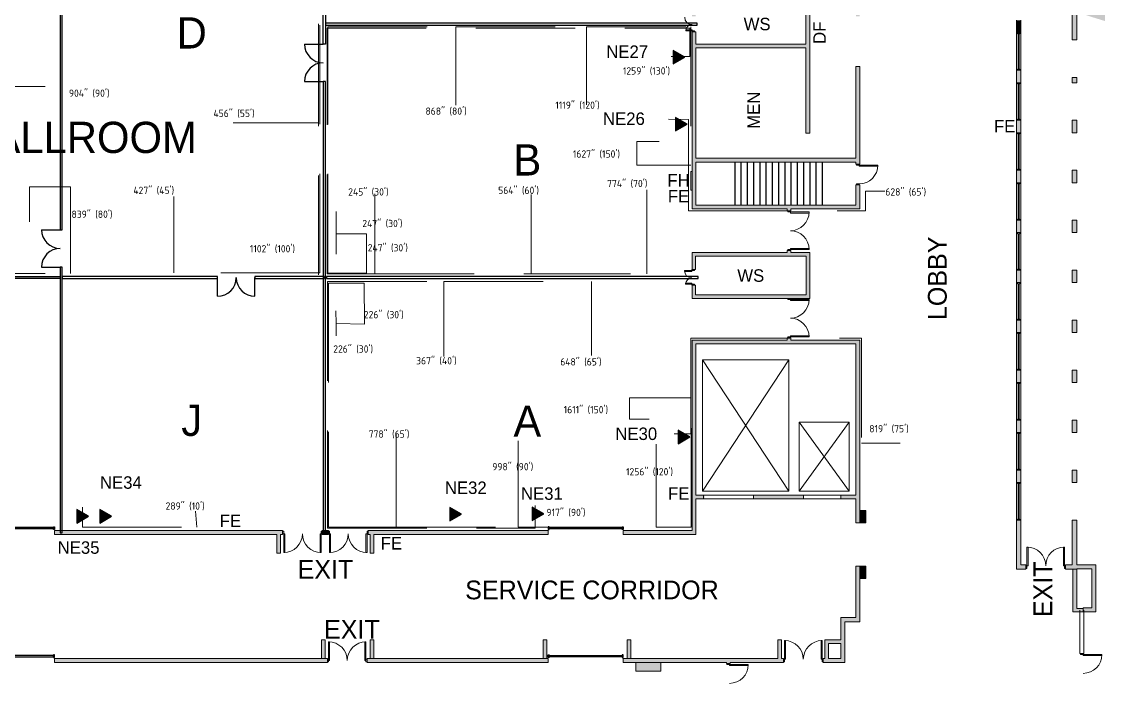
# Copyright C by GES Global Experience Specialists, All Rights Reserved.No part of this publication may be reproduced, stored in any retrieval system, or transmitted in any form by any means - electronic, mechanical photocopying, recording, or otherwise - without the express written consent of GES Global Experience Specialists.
# Model space of a CAD drawing. Header units: inches. Extents: x 619 to 4415, y -2787 to -96.
# Drawn here: x 2310 to 4391, y -2787 to -1516 of the extents above; entities that cross this region are included whole.
import ezdxf
from ezdxf.enums import TextEntityAlignment as Align

# ---------------------------------------------------------------- set-up
doc = ezdxf.new("R2010")
doc.units = ezdxf.units.IN
doc.header["$LTSCALE"] = 100
doc.header["$MEASUREMENT"] = 0
doc.linetypes.add('DASHED', pattern=[19.05, 12.7, -6.35])
doc.linetypes.add('DASHEDTINY', pattern=[2.8575, 1.905, -0.9525])
for name, color, linetype, lineweight in [('bldg_airwall', 52, 'DASHED', 25), ('bldg_doors', 7, 'CONTINUOUS', 13), ('bldg_elev', 9, 'CONTINUOUS', 18), ('bldg_fire', 1, 'CONTINUOUS', 13), ('bldg_glass', 7, 'CONTINUOUS', 13), ('bldg_text90', 94, 'CONTINUOUS', 25), ('bldg_wallint', 7, 'CONTINUOUS', 13), ('bldg_wallintsol', 7, 'CONTINUOUS', 13), ('data_jack', 110, 'CONTINUOUS', 25)]:
    doc.layers.add(name, color=color, linetype=linetype, lineweight=lineweight)
for name, color, linetype, lineweight, true_color in [('bldg_airwall_text', 176, 'CONTINUOUS', 25, 0x000080), ('bldg_text1', 96, 'CONTINUOUS', 25, 0x008000), ('LENGTH', 136, 'CONTINUOUS', 0, 0x008080), ('WIRE RUN', 200, 'DASHEDTINY', 13, 0xaa00ff)]:
    doc.layers.add(name, color=color, linetype=linetype, lineweight=lineweight, true_color=true_color)
doc.layers.add('bldg_doors_service', color=7, linetype='CONTINUOUS')
doc.layers.add('bldg_stairs', color=9, linetype='CONTINUOUS')
doc.styles.add('bldgtx30', font='bldgtx30')
doc.styles.add('bldgtx36', font='bldgtx36')
doc.styles.add('iso3098', font='iso3098')
doc.styles.add('showtx24', font='showtx24')

msp = doc.modelspace()

# ---------------------------------------------------------------- hatches: boundary and pattern name
at = {"layer": 'bldg_wallintsol'}
h = msp.add_hatch(color=256, dxfattribs=at)
edge = h.paths.add_edge_path(flags=0)
edge.add_line((3700.9, -987.7), (3667.7, -987.7))
edge.add_line((3667.7, -987.7), (3667.7, -994.4))
edge.add_line((3667.7, -994.4), (3697.3, -994.4))
edge.add_arc((4745, -315.3), 1248.5, 212.9479, 226.8278)
edge.add_line((3890.8, -1225.9), (3604.7, -1225.9))
edge.add_line((3604.7, -1225.9), (3604.7, -1065.1))
edge.add_line((3604.7, -1065.1), (3595.5, -1065.1))
edge.add_line((3595.5, -1065.1), (3595.5, -1071.7))
edge.add_line((3595.5, -1071.7), (3597.5, -1071.7))
edge.add_line((3597.5, -1071.7), (3597.5, -1232.5))
edge.add_line((3597.5, -1232.5), (3597.5, -1482.5))
edge.add_line((3597.5, -1482.5), (3597.5, -1505.8))
edge.add_line((3597.5, -1505.8), (3604.7, -1505.8))
edge.add_line((3604.7, -1505.8), (3604.7, -1489.7))
edge.add_line((3604.7, -1489.7), (3816.2, -1489.7))
edge.add_line((3816.2, -1489.7), (3816.2, -1559.2))
edge.add_line((3816.2, -1559.2), (3604.7, -1559.2))
edge.add_line((3604.7, -1559.2), (3604.7, -1535.8))
edge.add_line((3604.7, -1535.8), (3597.5, -1535.8))
edge.add_line((3597.5, -1535.8), (3597.5, -1566.5))
edge.add_line((3597.5, -1566.5), (3597.5, -1778.5))
edge.add_line((3597.5, -1778.5), (3597.5, -1875.7))
edge.add_line((3597.5, -1875.7), (3780.2, -1875.7))
edge.add_line((3780.2, -1875.7), (3780.2, -1879.7))
edge.add_line((3780.2, -1879.7), (3787.5, -1879.7))
edge.add_line((3787.5, -1879.7), (3787.5, -1875.7))
edge.add_line((3787.5, -1875.7), (3919.5, -1875.7))
edge.add_line((3919.5, -1875.7), (3919.5, -1829.7))
edge.add_line((3919.5, -1829.7), (3912.2, -1829.7))
edge.add_line((3912.2, -1829.7), (3912.2, -1868.5))
edge.add_line((3912.2, -1868.5), (3787.5, -1868.5))
edge.add_line((3787.5, -1868.5), (3604.7, -1868.5))
edge.add_line((3604.7, -1868.5), (3604.7, -1785.7))
edge.add_line((3604.7, -1785.7), (3912.2, -1785.7))
edge.add_line((3912.2, -1785.7), (3912.2, -1789.7))
edge.add_line((3912.2, -1789.7), (3919.5, -1789.7))
edge.add_line((3919.5, -1789.7), (3919.5, -1602))
edge.add_line((3919.5, -1602), (3912.2, -1602))
edge.add_line((3912.2, -1602), (3912.2, -1778.5))
edge.add_line((3912.2, -1778.5), (3604.7, -1778.5))
edge.add_line((3604.7, -1778.5), (3604.7, -1566.5))
edge.add_line((3604.7, -1566.5), (3816.2, -1566.5))
edge.add_line((3816.2, -1566.5), (3816.2, -1730.5))
edge.add_line((3816.2, -1730.5), (3823.5, -1730.5))
edge.add_line((3823.5, -1730.5), (3823.5, -1566.5))
edge.add_line((3823.5, -1566.5), (3823.5, -1482.5))
edge.add_line((3823.5, -1482.5), (3823.5, -1292.5))
edge.add_line((3823.5, -1292.5), (3816.2, -1292.5))
edge.add_line((3816.2, -1292.5), (3816.2, -1482.5))
edge.add_line((3816.2, -1482.5), (3604.7, -1482.5))
edge.add_line((3604.7, -1482.5), (3604.7, -1232.5))
edge.add_line((3604.7, -1232.5), (3897.9, -1232.5))
edge.add_line((3897.9, -1232.5), (3903.2, -1237.4))
edge.add_arc((4745, -315.3), 1248.5, 227.6061, 228.1613)
edge.add_line((3912.2, -1245.5), (3912.2, -1506))
edge.add_line((3912.2, -1506), (3919.5, -1506))
edge.add_line((3919.5, -1506), (3919.5, -1243.1))
edge.add_arc((4745, -315.3), 1241.9, 212.7819, 228.3363, ccw=False)
h = msp.add_hatch(color=256, dxfattribs=at)
edge = h.paths.add_edge_path(flags=0)
edge.add_line((4339.6, -1489.2), (4327.6, -1485))
edge.add_line((4327.6, -1485), (4327.6, -1551.2))
edge.add_line((4327.6, -1551.2), (4336.6, -1551.2))
edge.add_line((4336.6, -1551.2), (4336.6, -1497.7))
edge.add_arc((4745, -315.3), 1250.9, 250.9467, 253.5441)
edge.add_line((4390.6, -1515), (4390.6, -1460.3))
edge.add_line((4390.6, -1460.3), (4381.6, -1460.3))
edge.add_line((4381.6, -1460.3), (4381.6, -1502.9))
edge.add_arc((4745, -315.3), 1241.9, 250.9467, 252.9876, ccw=False)
for points in [[(4228.6, -1513.4), (4220.5, -1513.4), (4220.5, -1537.4), (4228.6, -1537.4)], [(3604.1, -2022.3), (3597.5, -2022.3), (3597.5, -2047.7), (3780.2, -2047.7), (3787.5, -2047.7), (3823.5, -2047.7), (3823.5, -1959.7), (3787.5, -1959.7), (3787.5, -1955.7), (3780.2, -1955.7), (3780.2, -1959.7), (3597.5, -1959.7), (3597.5, -1992.3), (3604.1, -1992.3), (3604.1, -1966.4), (3787.5, -1966.4), (3816.8, -1966.4), (3816.8, -2041.1), (3787.5, -2041.1), (3604.1, -2041.1)], [(3604.7, -2135), (3787.5, -2135), (3912.2, -2135), (3912.2, -2425.7), (3883.5, -2425.7), (3883.5, -2433), (3912.2, -2433), (3912.2, -2479.1), (3919.5, -2479.1), (3919.5, -2425.7), (3919.5, -2127.7), (3787.5, -2127.7), (3787.5, -2123.7), (3780.2, -2123.7), (3780.2, -2127.7), (3597.5, -2127.7), (3597.5, -2425.7), (3597.5, -2493.7), (3465.5, -2493.7), (3465.5, -2501), (3604.7, -2501), (3604.7, -2433), (3621.5, -2433), (3621.5, -2425.7), (3604.7, -2425.7)], [(3811.5, -2425.7), (3715.5, -2425.7), (3715.5, -2433), (3811.5, -2433)], [(3931.5, -2455.1), (3919.5, -2455.1), (3919.5, -2479.1), (3931.5, -2479.1)], [(4228.6, -2473.4), (4220.5, -2473.4), (4220.5, -2567.9), (4238.6, -2567.9), (4238.6, -2559.7), (4228.6, -2559.7)], [(4336.6, -2473.4), (4327.6, -2473.4), (4327.6, -2559.7), (4314.6, -2559.7), (4314.6, -2567.9), (4336.6, -2567.9), (4336.6, -2567.2), (4365.1, -2567.2), (4365.1, -2642.2), (4348.6, -2642.2), (4348.6, -2649.7), (4372.6, -2649.7), (4372.6, -2559.7), (4336.6, -2559.7)], [(2811.5, -2493.7), (2803.8, -2493.7), (2373.5, -2493.7), (2373.5, -2501), (2800.2, -2501), (2800.2, -2537), (2807.5, -2537), (2807.5, -2501), (2811.5, -2501)], [(2899.5, -2493.7), (2887.5, -2493.7), (2887.5, -2501), (2899.5, -2501)], [(3321.5, -2493.7), (2983.1, -2493.7), (2975.5, -2493.7), (2975.5, -2501), (2979.5, -2501), (2979.5, -2537), (2986.7, -2537), (2986.7, -2501), (3321.5, -2501)], [(3931.5, -2561.9), (3919.5, -2561.9), (3919.5, -2585.9), (3931.5, -2585.9)], [(4348.6, -2643.1), (4336.6, -2643.1), (4336.6, -2567.9), (4328.5, -2567.9), (4328.5, -2649.7), (4348.6, -2649.7)], [(2893.2, -2703.7), (2886, -2703.7), (2886, -2739.7), (2893.2, -2739.7)], [(2986.7, -2703.7), (2979.5, -2703.7), (2979.5, -2739.7), (2986.7, -2739.7)], [(3318.6, -2703.7), (3311.4, -2703.7), (3311.4, -2739.7), (3318.6, -2739.7)], [(3773.2, -2739.7), (3769.5, -2739.7), (3769.5, -2703.7), (3762.3, -2703.7), (3762.3, -2739.7), (3465.5, -2739.7), (3465.5, -2747), (3663.4, -2747), (3663.4, -2749.1), (3670.7, -2749.1), (3670.7, -2747), (3769.5, -2747), (3773.2, -2747)], [(3480.1, -2703.7), (3472.8, -2703.7), (3472.8, -2739.7), (3480.1, -2739.7)], [(2897.5, -2739.7), (2373.5, -2739.7), (2373.5, -2747), (2897.5, -2747)], [(3321.5, -2739.7), (2973.5, -2739.7), (2973.5, -2747), (3321.5, -2747)], [(3537.5, -2763.8), (3537.5, -2747), (3489.5, -2747), (3489.5, -2763.8)]]:
    msp.add_hatch(color=256, dxfattribs=at).paths.add_polyline_path(points, flags=0)
h = msp.add_hatch(color=256, dxfattribs=at)
h.paths.add_polyline_path([(4228.6, -1609.4), (4220.5, -1609.4), (4220.5, -1633.4), (4228.6, -1633.4)], flags=0)
h.paths.add_polyline_path([(4336.6, -1623.2), (4327.6, -1623.2), (4327.6, -1633.4), (4336.6, -1633.4)], flags=0)
h.paths.add_polyline_path([(4228.6, -1705.4), (4220.5, -1705.4), (4220.5, -1729.4), (4228.6, -1729.4)], flags=0)
h.paths.add_polyline_path([(4228.6, -1801.4), (4220.5, -1801.4), (4220.5, -1825.4), (4228.6, -1825.4)], flags=0)
h.paths.add_polyline_path([(4336.6, -1705.4), (4327.6, -1705.4), (4327.6, -1729.4), (4336.6, -1729.4)], flags=0)
h.paths.add_polyline_path([(4336.6, -1801.4), (4327.6, -1801.4), (4327.6, -1825.4), (4336.6, -1825.4)], flags=0)
h = msp.add_hatch(color=256, dxfattribs=at)
h.paths.add_polyline_path([(4228.6, -1897.4), (4220.5, -1897.4), (4220.5, -1921.4), (4228.6, -1921.4)], flags=0)
h.paths.add_polyline_path([(4228.6, -1993.4), (4220.5, -1993.4), (4220.5, -2017.4), (4228.6, -2017.4)], flags=0)
h.paths.add_polyline_path([(4336.6, -1897.4), (4327.6, -1897.4), (4327.6, -1921.4), (4336.6, -1921.4)], flags=0)
h.paths.add_polyline_path([(4336.6, -1993.4), (4327.6, -1993.4), (4327.6, -2017.4), (4336.6, -2017.4)], flags=0)
h.paths.add_polyline_path([(4228.6, -2089.4), (4220.5, -2089.4), (4220.5, -2113.4), (4228.6, -2113.4)], flags=0)
h.paths.add_polyline_path([(4336.6, -2089.4), (4327.6, -2089.4), (4327.6, -2113.4), (4336.6, -2113.4)], flags=0)
h = msp.add_hatch(color=256, dxfattribs=at)
h.paths.add_polyline_path([(4228.6, -2185.4), (4220.5, -2185.4), (4220.5, -2209.4), (4228.6, -2209.4)], flags=0)
h.paths.add_polyline_path([(4228.6, -2281.4), (4220.5, -2281.4), (4220.5, -2305.4), (4228.6, -2305.4)], flags=0)
h.paths.add_polyline_path([(4336.6, -2185.4), (4327.6, -2185.4), (4327.6, -2209.4), (4336.6, -2209.4)], flags=0)
h.paths.add_polyline_path([(4336.6, -2281.4), (4327.6, -2281.4), (4327.6, -2305.4), (4336.6, -2305.4)], flags=0)
h.paths.add_polyline_path([(4228.6, -2377.4), (4220.5, -2377.4), (4220.5, -2401.4), (4228.6, -2401.4)], flags=0)
h.paths.add_polyline_path([(4336.6, -2377.4), (4327.6, -2377.4), (4327.6, -2401.4), (4336.6, -2401.4)], flags=0)
h = msp.add_hatch(color=256, dxfattribs=at)
h.paths.add_polyline_path([(3891, -2668.7), (3919.5, -2668.7), (3919.5, -2561.9), (3912.2, -2561.9), (3912.2, -2660.7), (3883, -2660.7), (3883, -2703.7), (3852.8, -2703.7), (3852.8, -2739.7), (3849.2, -2739.7), (3849.2, -2747), (3852.8, -2747), (3891, -2747)], flags=0)
h.paths.add_polyline_path([(3883, -2710.4), (3883, -2739.7), (3859.4, -2739.7), (3859.4, -2710.4)], flags=0)
at = {"layer": 'data_jack'}
for points in [[(3583.8, -1584.4), (3561.5, -1571.5), (3561.5, -1597.4)], [(3588.4, -1712.9), (3566, -1699.9), (3566, -1725.8)], [(3593.3, -2313.9), (3570.9, -2300.9), (3570.9, -2326.8)], [(2416.5, -2453.4), (2416.5, -2479.2), (2438.9, -2466.3)], [(2460.3, -2453.4), (2460.3, -2479.2), (2482.7, -2466.3)], [(3155, -2462.1), (3132.6, -2449.2), (3132.6, -2475)], [(3290.4, -2448.4), (3290.4, -2474.2), (3312.8, -2461.3)]]:
    msp.add_hatch(color=256, dxfattribs=at).paths.add_polyline_path(points, flags=0)

# ---------------------------------------------------------------- linework, layer by layer
at = {"layer": 'bldg_airwall', "linetype": 'CONTINUOUS'}
for p, q in [((2853.5, -1559.2), (2889.5, -1559.2)), ((2853.5, -1631.2), (2889.5, -1631.2)), ((2348.5, -1915.7), (2384.5, -1915.7)), ((2348.5, -1987.7), (2384.5, -1987.7)), ((2686.4, -2043.7), (2686.4, -2007.7)), ((2758.4, -2043.7), (2758.4, -2007.7))]:
    msp.add_line(p, q, dxfattribs=at)
at = {"layer": 'bldg_airwall'}
for points in [[(2388.5, -1073.7), (2384.5, -1073.7), (2384.5, -1915.7), (2388.5, -1915.7)], [(2889.5, -1486.7), (2893.5, -1486.7), (2893.5, -1559.2), (2889.5, -1559.2)], [(3607.5, -1518.7), (2893.5, -1518.7), (2893.5, -1522.7), (3607.5, -1522.7)], [(2893.5, -1631), (2889.5, -1631), (2889.5, -2497.2), (2893.5, -2497.2)], [(2388.5, -1987.7), (2384.5, -1987.7), (2384.5, -2498), (2388.5, -2498)], [(2084.5, -2005.7), (2384.5, -2005.7), (2384.5, -2009.7), (2084.5, -2009.7)], [(2686.4, -2005.7), (2388.5, -2005.7), (2388.5, -2009.7), (2686.4, -2009.7)], [(2891.4, -2005.7), (2758.4, -2005.7), (2758.4, -2009.7), (2891.4, -2009.7)], [(3609.4, -2005.7), (2895.4, -2005.7), (2895.4, -2009.7), (3609.4, -2009.7)]]:
    msp.add_lwpolyline(points, close=True, dxfattribs=at)
at = {"layer": 'bldg_airwall', "linetype": 'CONTINUOUS'}
for centre, start, end in [((2889.5, -1559.2), 180, 270), ((2889.5, -1631.2), 90, 180), ((2384.5, -1915.7), 180, 270), ((2384.5, -1987.7), 90, 180), ((2686.4, -2007.7), 270, 0), ((2758.4, -2007.7), 180, 270)]:
    msp.add_arc(centre, 36, start, end, dxfattribs=at)
at = {"layer": 'bldg_doors'}
for p, q in [((3585.5, -1533.8), (3585.5, -1531.8)), ((3585.5, -1531.8), (3597.5, -1531.8)), ((3597.5, -1533.8), (3585.5, -1533.8)), ((3597.5, -1531.8), (3597.5, -1533.8)), ((3597.5, -1535.8), (3597.5, -1533.8)), ((3597.5, -1533.8), (3602.5, -1533.8)), ((3602.5, -1535.8), (3597.5, -1535.8)), ((3602.5, -1533.8), (3602.5, -1535.8)), ((3913.3, -1791.7), (3913.3, -1789.7)), ((3913.3, -1789.7), (3918.3, -1789.7)), ((3918.3, -1791.7), (3913.3, -1791.7)), ((3918.3, -1789.7), (3918.3, -1791.7)), ((3918.3, -1791.7), (3918.3, -1793.5)), ((3954.3, -1791.7), (3918.3, -1791.7)), ((3918.3, -1793.5), (3954.3, -1793.5)), ((3954.3, -1793.5), (3954.3, -1791.7)), ((3913.3, -1827.7), (3913.3, -1829.7)), ((3918.3, -1827.7), (3913.3, -1827.7)), ((3913.3, -1829.7), (3918.3, -1829.7)), ((3918.3, -1829.7), (3918.3, -1827.7)), ((3781.3, -1881.7), (3781.3, -1879.7)), ((3781.3, -1879.7), (3786.3, -1879.7)), ((3786.3, -1881.7), (3781.3, -1881.7)), ((3786.3, -1879.7), (3786.3, -1881.7)), ((3786.3, -1881.7), (3786.3, -1883.7)), ((3822.3, -1881.7), (3786.3, -1881.7)), ((3786.3, -1883.7), (3822.3, -1883.7)), ((3822.3, -1883.7), (3822.3, -1881.7)), ((3781.3, -1953.7), (3781.3, -1955.7)), ((3786.3, -1953.7), (3781.3, -1953.7)), ((3786.3, -1953.7), (3786.3, -1951.7)), ((3786.3, -1951.7), (3822.3, -1951.7)), ((3822.3, -1953.7), (3786.3, -1953.7)), ((3786.3, -1955.7), (3786.3, -1953.7)), ((3822.3, -1951.7), (3822.3, -1953.7)), ((3781.3, -1955.7), (3786.3, -1955.7)), ((3583.1, -1996.3), (3583.1, -1994.3)), ((3583.1, -1994.3), (3597.1, -1994.3)), ((3597.1, -1996.3), (3583.1, -1996.3)), ((3602.1, -1992.3), (3597.1, -1992.3)), ((3597.1, -1992.3), (3597.1, -1994.3)), ((3597.1, -1994.3), (3597.1, -1996.3)), ((3597.1, -1994.3), (3602.1, -1994.3)), ((3602.1, -1994.3), (3602.1, -1992.3)), ((3585.1, -2020.3), (3585.1, -2018.3)), ((3585.1, -2018.3), (3597.1, -2018.3)), ((3597.1, -2020.3), (3585.1, -2020.3)), ((3597.1, -2018.3), (3597.1, -2020.3)), ((3597.1, -2022.3), (3597.1, -2020.3)), ((3597.1, -2020.3), (3602.1, -2020.3)), ((3602.1, -2022.3), (3597.1, -2022.3)), ((3602.1, -2020.3), (3602.1, -2022.3)), ((3781.3, -2049.7), (3781.3, -2047.7)), ((3781.3, -2047.7), (3786.3, -2047.7)), ((3786.3, -2049.7), (3781.3, -2049.7)), ((3786.3, -2047.7), (3786.3, -2049.7)), ((3786.3, -2049.7), (3786.3, -2051.7)), ((3822.3, -2049.7), (3786.3, -2049.7)), ((3786.3, -2051.7), (3822.3, -2051.7)), ((3822.3, -2051.7), (3822.3, -2049.7)), ((3781.3, -2121.7), (3781.3, -2123.7)), ((3786.3, -2121.7), (3781.3, -2121.7)), ((3786.3, -2121.7), (3786.3, -2119.7)), ((3786.3, -2119.7), (3822.3, -2119.7)), ((3822.3, -2121.7), (3786.3, -2121.7)), ((3786.3, -2123.7), (3786.3, -2121.7)), ((3822.3, -2119.7), (3822.3, -2121.7)), ((3781.3, -2123.7), (3786.3, -2123.7)), ((2813.5, -2494.9), (2811.5, -2494.9)), ((2811.5, -2494.9), (2811.5, -2499.9)), ((2813.5, -2499.9), (2813.5, -2494.9)), ((2885.5, -2494.9), (2887.5, -2494.9)), ((2885.5, -2499.9), (2885.5, -2494.9)), ((2887.5, -2494.9), (2887.5, -2499.9)), ((2901.5, -2494.9), (2899.5, -2494.9)), ((2899.5, -2494.9), (2899.5, -2499.9)), ((2901.5, -2499.9), (2901.5, -2494.9)), ((2973.5, -2494.9), (2975.5, -2494.9)), ((2973.5, -2499.9), (2973.5, -2494.9)), ((2975.5, -2494.9), (2975.5, -2499.9)), ((2811.5, -2499.9), (2813.5, -2499.9)), ((2813.5, -2499.9), (2815.5, -2499.9)), ((2813.5, -2535.9), (2813.5, -2499.9)), ((2815.5, -2499.9), (2815.5, -2535.9)), ((2885.5, -2499.9), (2883.5, -2499.9)), ((2883.5, -2499.9), (2883.5, -2535.9)), ((2885.5, -2535.9), (2885.5, -2499.9)), ((2887.5, -2499.9), (2885.5, -2499.9)), ((2899.5, -2499.9), (2901.5, -2499.9)), ((2901.5, -2499.9), (2903.5, -2499.9)), ((2901.5, -2535.9), (2901.5, -2499.9)), ((2903.5, -2499.9), (2903.5, -2535.9)), ((2973.5, -2499.9), (2971.5, -2499.9)), ((2971.5, -2499.9), (2971.5, -2535.9)), ((2973.5, -2535.9), (2973.5, -2499.9)), ((2975.5, -2499.9), (2973.5, -2499.9)), ((2815.5, -2535.9), (2813.5, -2535.9)), ((2883.5, -2535.9), (2885.5, -2535.9)), ((2903.5, -2535.9), (2901.5, -2535.9)), ((2971.5, -2535.9), (2973.5, -2535.9)), ((4242.6, -2525.3), (4240.6, -2525.3)), ((4240.6, -2525.3), (4240.6, -2561.3)), ((4242.6, -2561.3), (4242.6, -2525.3)), ((4310.6, -2561.3), (4310.6, -2525.3)), ((4310.6, -2525.3), (4312.6, -2525.3)), ((4312.6, -2525.3), (4312.6, -2561.3)), ((4238.6, -2566.3), (4238.6, -2561.3)), ((4238.6, -2561.3), (4240.6, -2561.3)), ((4240.6, -2566.3), (4238.6, -2566.3)), ((4240.6, -2561.3), (4242.6, -2561.3)), ((4240.6, -2561.3), (4240.6, -2566.3)), ((4312.6, -2561.3), (4310.6, -2561.3)), ((4314.6, -2561.3), (4312.6, -2561.3)), ((4312.6, -2561.3), (4312.6, -2566.3)), ((4312.6, -2566.3), (4314.6, -2566.3)), ((4314.6, -2566.3), (4314.6, -2561.3)), ((2901.5, -2707.4), (2899.5, -2707.4)), ((2899.5, -2707.4), (2899.5, -2743.4)), ((2901.5, -2743.4), (2901.5, -2707.4)), ((2969.5, -2743.4), (2969.5, -2707.4)), ((2969.5, -2707.4), (2971.5, -2707.4)), ((2971.5, -2707.4), (2971.5, -2743.4)), ((3777.2, -2704.9), (3775.2, -2704.9)), ((3775.2, -2704.9), (3775.2, -2740.9)), ((3777.2, -2740.9), (3777.2, -2704.9)), ((3845.2, -2740.9), (3845.2, -2704.9)), ((3845.2, -2704.9), (3847.2, -2704.9)), ((3847.2, -2704.9), (3847.2, -2740.9)), ((2899.5, -2740.9), (2897.5, -2740.9)), ((2897.5, -2740.9), (2897.5, -2745.9)), ((2897.5, -2745.9), (2899.5, -2745.9)), ((2899.5, -2745.9), (2899.5, -2740.9)), ((2899.5, -2743.4), (2901.5, -2743.4)), ((2971.5, -2743.4), (2969.5, -2743.4)), ((2971.5, -2740.9), (2973.5, -2740.9)), ((2971.5, -2745.9), (2971.5, -2740.9)), ((2973.5, -2745.9), (2971.5, -2745.9)), ((2973.5, -2740.9), (2973.5, -2745.9)), ((3773.2, -2745.9), (3773.2, -2740.9)), ((3773.2, -2740.9), (3775.2, -2740.9)), ((3775.2, -2745.9), (3773.2, -2745.9)), ((3775.2, -2740.9), (3777.2, -2740.9)), ((3775.2, -2740.9), (3775.2, -2745.9)), ((3847.2, -2740.9), (3845.2, -2740.9)), ((3849.2, -2740.9), (3847.2, -2740.9)), ((3847.2, -2740.9), (3847.2, -2745.9)), ((3847.2, -2745.9), (3849.2, -2745.9)), ((3849.2, -2745.9), (3849.2, -2740.9)), ((4343.4, -2731.9), (4343.4, -2729.9)), ((4343.4, -2729.9), (4348.4, -2729.9)), ((4348.4, -2731.9), (4343.4, -2731.9)), ((4348.4, -2729.9), (4348.4, -2731.9)), ((4348.4, -2731.9), (4348.4, -2733.9)), ((4384.4, -2731.9), (4348.4, -2731.9)), ((4348.4, -2733.9), (4384.4, -2733.9)), ((4384.4, -2733.9), (4384.4, -2731.9)), ((3664.5, -2751.1), (3664.5, -2749.1)), ((3664.5, -2749.1), (3669.5, -2749.1)), ((3669.5, -2751.1), (3664.5, -2751.1)), ((3669.5, -2749.1), (3669.5, -2751.1)), ((3669.5, -2751.1), (3669.5, -2753.1)), ((3705.5, -2751.1), (3669.5, -2751.1)), ((3669.5, -2753.1), (3705.5, -2753.1)), ((3705.5, -2753.1), (3705.5, -2751.1))]:
    msp.add_line(p, q, dxfattribs=at)
for centre, radius, start, end in [((3597.5, -1507.8), 14, 180, -90), ((3597.5, -1533.8), 12, 90, 180), ((3918.3, -1791.7), 36, 270, 0), ((3786.3, -1881.7), 36, 270, 0), ((3786.3, -1953.7), 36, 0, 90), ((3597.1, -1994.3), 14, 180, -90), ((3597.1, -2020.3), 12, 90, 180), ((3786.3, -2049.7), 36, 270, 0), ((3786.3, -2121.7), 36, 0, 90), ((2813.5, -2499.9), 36, -90, 0), ((2885.5, -2499.9), 36, 180, 270), ((2901.5, -2499.9), 36, -90, 0), ((2973.5, -2499.9), 36, 180, 270), ((4240.6, -2561.3), 36, 0, 90), ((4312.6, -2561.3), 36, 90, 180), ((2899.5, -2743.4), 36, 0, 90), ((2971.5, -2743.4), 36, 90, 180), ((3775.2, -2740.9), 36, 0, 90), ((3847.2, -2740.9), 36, 90, 180), ((4348.4, -2731.9), 36, 270, 0), ((3669.5, -2751.1), 36, 270, 0)]:
    msp.add_arc(centre, radius, start, end, dxfattribs=at)
at = {"layer": 'bldg_doors_service'}
for p, q in [((2371.5, -2487.9), (2231.5, -2487.9)), ((2231.5, -2489.9), (2371.5, -2489.9)), ((2371.5, -2486.4), (2373.5, -2486.4)), ((2371.5, -2491.4), (2371.5, -2486.4)), ((2371.5, -2489.9), (2371.5, -2487.9)), ((2373.5, -2491.4), (2371.5, -2491.4)), ((2373.5, -2486.4), (2373.5, -2491.4)), ((3323.5, -2486.4), (3321.5, -2486.4)), ((3321.5, -2486.4), (3321.5, -2491.4)), ((3321.5, -2491.4), (3323.5, -2491.4)), ((3323.5, -2491.4), (3323.5, -2486.4)), ((3463.5, -2487.9), (3323.5, -2487.9)), ((3323.5, -2487.9), (3323.5, -2489.9)), ((3323.5, -2489.9), (3463.5, -2489.9)), ((3463.5, -2486.4), (3465.5, -2486.4)), ((3463.5, -2491.4), (3463.5, -2486.4)), ((3463.5, -2489.9), (3463.5, -2487.9)), ((3465.5, -2491.4), (3463.5, -2491.4)), ((3465.5, -2486.4), (3465.5, -2491.4)), ((2371.5, -2733.9), (2231.5, -2733.9)), ((2231.5, -2735.9), (2371.5, -2735.9)), ((2373.5, -2732.4), (2371.5, -2732.4)), ((2371.5, -2732.4), (2371.5, -2737.4)), ((2371.5, -2735.9), (2371.5, -2733.9)), ((2371.5, -2737.4), (2373.5, -2737.4)), ((2373.5, -2737.4), (2373.5, -2732.4)), ((3321.5, -2737.4), (3321.5, -2732.4)), ((3321.5, -2732.4), (3323.5, -2732.4)), ((3323.5, -2737.4), (3321.5, -2737.4)), ((3323.5, -2732.4), (3323.5, -2737.4)), ((3323.5, -2735.9), (3323.5, -2733.9)), ((3323.5, -2733.9), (3463.5, -2733.9)), ((3463.5, -2735.9), (3323.5, -2735.9)), ((3465.5, -2732.4), (3463.5, -2732.4)), ((3463.5, -2732.4), (3463.5, -2737.4)), ((3463.5, -2733.9), (3463.5, -2735.9)), ((3463.5, -2737.4), (3465.5, -2737.4)), ((3465.5, -2737.4), (3465.5, -2732.4))]:
    msp.add_line(p, q, dxfattribs=at)
at = {"layer": 'bldg_elev'}
for p, q in [((3783.5, -2165.7), (3617.5, -2417.7)), ((3783.5, -2417.7), (3617.5, -2165.7)), ((3899.5, -2285.7), (3803.5, -2417.7)), ((3899.5, -2417.7), (3803.5, -2285.7))]:
    msp.add_line(p, q, dxfattribs=at)
for points in [[(3783.5, -2417.7), (3783.5, -2165.7), (3617.5, -2165.7), (3617.5, -2417.7)], [(3803.5, -2417.7), (3803.5, -2285.7), (3899.5, -2285.7), (3899.5, -2417.7)]]:
    msp.add_lwpolyline(points, close=True, dxfattribs=at)
at = {"layer": 'bldg_glass'}
for p, q in [((4220.5, -1537.4), (4220.5, -1609.4)), ((4222.2, -1539.4), (4222.2, -1537.4)), ((4222.2, -1537.4), (4226.9, -1537.4)), ((4226.9, -1539.4), (4222.2, -1539.4)), ((4225.6, -1539.4), (4223.6, -1539.4)), ((4223.6, -1539.4), (4223.6, -1607.5)), ((4225.6, -1607.5), (4225.6, -1539.4)), ((4226.9, -1537.4), (4226.9, -1539.4)), ((4228.6, -1537.4), (4228.6, -1609.4)), ((4225.6, -1541.4), (4223.6, -1541.4)), ((4224.6, -1541.4), (4224.6, -1605.5)), ((4222.2, -1607.5), (4222.2, -1609.4)), ((4226.9, -1607.5), (4222.2, -1607.5)), ((4222.2, -1609.4), (4226.9, -1609.4)), ((4225.6, -1605.5), (4223.6, -1605.5)), ((4223.6, -1607.5), (4225.6, -1607.5)), ((4226.9, -1609.4), (4226.9, -1607.5)), ((4220.5, -1633.4), (4220.5, -1705.4)), ((4222.2, -1635.4), (4222.2, -1633.4)), ((4222.2, -1633.4), (4226.9, -1633.4)), ((4226.9, -1635.4), (4222.2, -1635.4)), ((4225.6, -1635.4), (4223.6, -1635.4)), ((4223.6, -1635.4), (4223.6, -1703.5)), ((4225.6, -1637.4), (4223.6, -1637.4)), ((4224.6, -1637.4), (4224.6, -1701.5)), ((4225.6, -1703.5), (4225.6, -1635.4)), ((4226.9, -1633.4), (4226.9, -1635.4)), ((4228.6, -1633.4), (4228.6, -1705.4)), ((4222.2, -1703.5), (4222.2, -1705.4)), ((4226.9, -1703.5), (4222.2, -1703.5)), ((4222.2, -1705.4), (4226.9, -1705.4)), ((4225.6, -1701.5), (4223.6, -1701.5)), ((4223.6, -1703.5), (4225.6, -1703.5)), ((4226.9, -1705.4), (4226.9, -1703.5)), ((4220.5, -1729.4), (4220.5, -1801.4)), ((4222.2, -1731.4), (4222.2, -1729.4)), ((4222.2, -1729.4), (4226.9, -1729.4)), ((4226.9, -1731.4), (4222.2, -1731.4)), ((4225.6, -1731.4), (4223.6, -1731.4)), ((4223.6, -1731.4), (4223.6, -1799.5)), ((4225.6, -1733.4), (4223.6, -1733.4)), ((4224.6, -1733.4), (4224.6, -1797.5)), ((4225.6, -1799.5), (4225.6, -1731.4)), ((4226.9, -1729.4), (4226.9, -1731.4)), ((4228.6, -1729.4), (4228.6, -1801.4)), ((4222.2, -1799.5), (4222.2, -1801.4)), ((4226.9, -1799.5), (4222.2, -1799.5)), ((4222.2, -1801.4), (4226.9, -1801.4)), ((4225.6, -1797.5), (4223.6, -1797.5)), ((4223.6, -1799.5), (4225.6, -1799.5)), ((4226.9, -1801.4), (4226.9, -1799.5)), ((4220.5, -1825.4), (4220.5, -1897.4)), ((4222.2, -1827.4), (4222.2, -1825.4)), ((4222.2, -1825.4), (4226.9, -1825.4)), ((4226.9, -1827.4), (4222.2, -1827.4)), ((4225.6, -1827.4), (4223.6, -1827.4)), ((4223.6, -1827.4), (4223.6, -1895.5)), ((4225.6, -1829.4), (4223.6, -1829.4)), ((4224.6, -1829.4), (4224.6, -1893.5)), ((4225.6, -1895.5), (4225.6, -1827.4)), ((4226.9, -1825.4), (4226.9, -1827.4)), ((4228.6, -1825.4), (4228.6, -1897.4)), ((4222.2, -1895.5), (4222.2, -1897.4)), ((4226.9, -1895.5), (4222.2, -1895.5)), ((4222.2, -1897.4), (4226.9, -1897.4)), ((4225.6, -1893.5), (4223.6, -1893.5)), ((4223.6, -1895.5), (4225.6, -1895.5)), ((4226.9, -1897.4), (4226.9, -1895.5)), ((4220.5, -1921.4), (4220.5, -1993.4)), ((4222.2, -1923.4), (4222.2, -1921.4)), ((4222.2, -1921.4), (4226.9, -1921.4)), ((4226.9, -1923.4), (4222.2, -1923.4)), ((4225.6, -1923.4), (4223.6, -1923.4)), ((4223.6, -1923.4), (4223.6, -1991.5)), ((4225.6, -1925.4), (4223.6, -1925.4)), ((4224.6, -1925.4), (4224.6, -1989.5)), ((4225.6, -1991.5), (4225.6, -1923.4)), ((4226.9, -1921.4), (4226.9, -1923.4)), ((4228.6, -1921.4), (4228.6, -1993.4)), ((4222.2, -1991.5), (4222.2, -1993.4)), ((4226.9, -1991.5), (4222.2, -1991.5)), ((4222.2, -1993.4), (4226.9, -1993.4)), ((4225.6, -1989.5), (4223.6, -1989.5)), ((4223.6, -1991.5), (4225.6, -1991.5)), ((4226.9, -1993.4), (4226.9, -1991.5)), ((4220.5, -2017.4), (4220.5, -2089.4)), ((4222.2, -2019.4), (4222.2, -2017.4)), ((4222.2, -2017.4), (4226.9, -2017.4)), ((4226.9, -2017.4), (4226.9, -2019.4)), ((4228.6, -2017.4), (4228.6, -2089.4)), ((4226.9, -2019.4), (4222.2, -2019.4)), ((4225.6, -2019.4), (4223.6, -2019.4)), ((4223.6, -2019.4), (4223.6, -2087.5)), ((4225.6, -2021.4), (4223.6, -2021.4)), ((4224.6, -2021.4), (4224.6, -2085.5)), ((4225.6, -2087.5), (4225.6, -2019.4)), ((4222.2, -2087.5), (4222.2, -2089.4)), ((4226.9, -2087.5), (4222.2, -2087.5)), ((4222.2, -2089.4), (4226.9, -2089.4)), ((4225.6, -2085.5), (4223.6, -2085.5)), ((4223.6, -2087.5), (4225.6, -2087.5)), ((4226.9, -2089.4), (4226.9, -2087.5)), ((4220.5, -2113.4), (4220.5, -2185.4)), ((4222.2, -2115.4), (4222.2, -2113.4)), ((4222.2, -2113.4), (4226.9, -2113.4)), ((4226.9, -2115.4), (4222.2, -2115.4)), ((4225.6, -2115.4), (4223.6, -2115.4)), ((4223.6, -2115.4), (4223.6, -2183.5)), ((4225.6, -2117.4), (4223.6, -2117.4)), ((4224.6, -2117.4), (4224.6, -2181.5)), ((4225.6, -2183.5), (4225.6, -2115.4)), ((4226.9, -2113.4), (4226.9, -2115.4)), ((4228.6, -2113.4), (4228.6, -2185.4)), ((4222.2, -2183.5), (4222.2, -2185.4)), ((4226.9, -2183.5), (4222.2, -2183.5)), ((4225.6, -2181.5), (4223.6, -2181.5)), ((4223.6, -2183.5), (4225.6, -2183.5)), ((4226.9, -2185.4), (4226.9, -2183.5)), ((4222.2, -2185.4), (4226.9, -2185.4)), ((4220.5, -2209.4), (4220.5, -2281.4)), ((4222.2, -2211.4), (4222.2, -2209.4)), ((4222.2, -2209.4), (4226.9, -2209.4)), ((4226.9, -2211.4), (4222.2, -2211.4)), ((4225.6, -2211.4), (4223.6, -2211.4)), ((4223.6, -2211.4), (4223.6, -2279.5)), ((4225.6, -2213.4), (4223.6, -2213.4)), ((4224.6, -2213.4), (4224.6, -2277.5)), ((4225.6, -2279.5), (4225.6, -2211.4)), ((4226.9, -2209.4), (4226.9, -2211.4)), ((4228.6, -2209.4), (4228.6, -2281.4)), ((4222.2, -2279.5), (4222.2, -2281.4)), ((4226.9, -2279.5), (4222.2, -2279.5)), ((4222.2, -2281.4), (4226.9, -2281.4)), ((4225.6, -2277.5), (4223.6, -2277.5)), ((4223.6, -2279.5), (4225.6, -2279.5)), ((4226.9, -2281.4), (4226.9, -2279.5)), ((4220.5, -2305.4), (4220.5, -2377.4)), ((4222.2, -2307.4), (4222.2, -2305.4)), ((4222.2, -2305.4), (4226.9, -2305.4)), ((4226.9, -2307.4), (4222.2, -2307.4)), ((4225.6, -2307.4), (4223.6, -2307.4)), ((4223.6, -2307.4), (4223.6, -2375.5)), ((4225.6, -2309.4), (4223.6, -2309.4)), ((4224.6, -2309.4), (4224.6, -2373.5)), ((4225.6, -2375.5), (4225.6, -2307.4)), ((4226.9, -2305.4), (4226.9, -2307.4)), ((4228.6, -2305.4), (4228.6, -2377.4)), ((4222.2, -2375.5), (4222.2, -2377.4)), ((4226.9, -2375.5), (4222.2, -2375.5)), ((4222.2, -2377.4), (4226.9, -2377.4)), ((4225.6, -2373.5), (4223.6, -2373.5)), ((4223.6, -2375.5), (4225.6, -2375.5)), ((4226.9, -2377.4), (4226.9, -2375.5)), ((4220.5, -2401.4), (4220.5, -2473.4)), ((4222.2, -2403.4), (4222.2, -2401.4)), ((4222.2, -2401.4), (4226.9, -2401.4)), ((4226.9, -2403.4), (4222.2, -2403.4)), ((4225.6, -2403.4), (4223.6, -2403.4)), ((4223.6, -2403.4), (4223.6, -2471.5)), ((4225.6, -2405.4), (4223.6, -2405.4)), ((4224.6, -2405.4), (4224.6, -2469.5)), ((4225.6, -2471.5), (4225.6, -2403.4)), ((4226.9, -2401.4), (4226.9, -2403.4)), ((4228.6, -2401.4), (4228.6, -2473.4)), ((3619.5, -2425.7), (3715.5, -2425.7)), ((3619.5, -2433), (3715.5, -2433)), ((3883.5, -2425.7), (3811.5, -2425.7)), ((3883.5, -2433), (3811.5, -2433)), ((4222.2, -2471.5), (4222.2, -2473.4)), ((4226.9, -2471.5), (4222.2, -2471.5)), ((4222.2, -2473.4), (4226.9, -2473.4)), ((4225.6, -2469.5), (4223.6, -2469.5)), ((4223.6, -2471.5), (4225.6, -2471.5)), ((4226.9, -2473.4), (4226.9, -2471.5))]:
    msp.add_line(p, q, dxfattribs=at)
at = {"layer": 'bldg_stairs'}
for p, q in [((3679.5, -1785.7), (3679.5, -1868.5)), ((3691.5, -1785.7), (3691.5, -1868.5)), ((3703.5, -1785.7), (3703.5, -1868.5)), ((3715.5, -1785.7), (3715.5, -1868.5)), ((3727.5, -1785.7), (3727.5, -1868.5)), ((3739.5, -1785.7), (3739.5, -1868.5)), ((3751.5, -1785.7), (3751.5, -1868.5)), ((3763.5, -1785.7), (3763.5, -1868.5)), ((3775.5, -1785.7), (3775.5, -1868.5)), ((3787.5, -1785.7), (3787.5, -1868.5)), ((3799.5, -1785.7), (3799.5, -1868.5)), ((3811.5, -1785.7), (3811.5, -1868.5)), ((3823.5, -1785.7), (3823.5, -1868.5)), ((3835.5, -1785.7), (3835.5, -1868.5)), ((3847.5, -1785.7), (3847.5, -1868.5))]:
    msp.add_line(p, q, dxfattribs=at)
at = {"layer": 'bldg_wallint'}
for p, q in [((3816.2, -1489.7), (3816.2, -1559.2)), ((3823.5, -1566.5), (3823.5, -1482.5)), ((4327.6, -1485), (4327.6, -1551.2)), ((4336.6, -1551.2), (4336.6, -1497.7)), ((4220.5, -1513.4), (4220.5, -1537.4)), ((4228.6, -1537.4), (4228.6, -1513.4)), ((3597.5, -1535.8), (3597.5, -1566.5)), ((3604.7, -1535.8), (3597.5, -1535.8)), ((3604.7, -1559.2), (3604.7, -1535.8)), ((4220.5, -1537.4), (4228.6, -1537.4)), ((3816.2, -1559.2), (3604.7, -1559.2)), ((4327.6, -1551.2), (4336.6, -1551.2)), ((3597.5, -1566.5), (3597.5, -1778.5)), ((3604.7, -1778.5), (3604.7, -1566.5)), ((3604.7, -1566.5), (3816.2, -1566.5)), ((3816.2, -1566.5), (3816.2, -1730.5)), ((3823.5, -1730.5), (3823.5, -1566.5)), ((3912.2, -1602), (3912.2, -1778.5)), ((3919.5, -1602), (3912.2, -1602)), ((3919.5, -1789.7), (3919.5, -1602)), ((4220.5, -1609.4), (4220.5, -1633.4)), ((4228.6, -1609.4), (4220.5, -1609.4)), ((4228.6, -1633.4), (4228.6, -1609.4)), ((4220.5, -1633.4), (4228.6, -1633.4)), ((4327.6, -1623.2), (4327.6, -1633.4)), ((4336.6, -1623.2), (4327.6, -1623.2)), ((4327.6, -1633.4), (4336.6, -1633.4)), ((4336.6, -1633.4), (4336.6, -1623.2)), ((4220.5, -1705.4), (4220.5, -1729.4)), ((4228.6, -1705.4), (4220.5, -1705.4)), ((4228.6, -1729.4), (4228.6, -1705.4)), ((4327.6, -1705.4), (4327.6, -1729.4)), ((4336.6, -1705.4), (4327.6, -1705.4)), ((4336.6, -1729.4), (4336.6, -1705.4)), ((3816.2, -1730.5), (3823.5, -1730.5)), ((4220.5, -1729.4), (4228.6, -1729.4)), ((4327.6, -1729.4), (4336.6, -1729.4)), ((3597.5, -1778.5), (3597.5, -1875.7)), ((3912.2, -1778.5), (3604.7, -1778.5)), ((3604.7, -1785.7), (3912.2, -1785.7)), ((3604.7, -1868.5), (3604.7, -1785.7)), ((3912.2, -1785.7), (3912.2, -1789.7)), ((3595.5, -1839.7), (3595.5, -1803.7)), ((3595.5, -1803.7), (3597.5, -1803.7)), ((3912.2, -1789.7), (3919.5, -1789.7)), ((4220.5, -1801.4), (4220.5, -1825.4)), ((4228.6, -1801.4), (4220.5, -1801.4)), ((4228.6, -1825.4), (4228.6, -1801.4)), ((4327.6, -1801.4), (4327.6, -1825.4)), ((4336.6, -1801.4), (4327.6, -1801.4)), ((4336.6, -1825.4), (4336.6, -1801.4)), ((3912.2, -1829.7), (3912.2, -1868.5)), ((3919.5, -1829.7), (3912.2, -1829.7)), ((3919.5, -1875.7), (3919.5, -1829.7)), ((4220.5, -1825.4), (4228.6, -1825.4)), ((4327.6, -1825.4), (4336.6, -1825.4)), ((3597.5, -1839.7), (3595.5, -1839.7)), ((3787.5, -1868.5), (3604.7, -1868.5)), ((3912.2, -1868.5), (3787.5, -1868.5)), ((3597.5, -1875.7), (3780.2, -1875.7)), ((3780.2, -1875.7), (3780.2, -1879.7)), ((3780.2, -1879.7), (3787.5, -1879.7)), ((3787.5, -1875.7), (3919.5, -1875.7)), ((3787.5, -1879.7), (3787.5, -1875.7)), ((4220.5, -1897.4), (4220.5, -1921.4)), ((4228.6, -1897.4), (4220.5, -1897.4)), ((4228.6, -1921.4), (4228.6, -1897.4)), ((4327.6, -1897.4), (4327.6, -1921.4)), ((4336.6, -1897.4), (4327.6, -1897.4)), ((4336.6, -1921.4), (4336.6, -1897.4)), ((4220.5, -1921.4), (4228.6, -1921.4)), ((4327.6, -1921.4), (4336.6, -1921.4)), ((3780.2, -1959.7), (3597.5, -1959.7)), ((3597.5, -1959.7), (3597.5, -1992.3)), ((3604.1, -1966.4), (3787.5, -1966.4)), ((3604.1, -1992.3), (3604.1, -1966.4)), ((3780.2, -1955.7), (3780.2, -1959.7)), ((3787.5, -1955.7), (3780.2, -1955.7)), ((3787.5, -1959.7), (3787.5, -1955.7)), ((3823.5, -1959.7), (3787.5, -1959.7)), ((3787.5, -1966.4), (3816.8, -1966.4)), ((3816.8, -1966.4), (3816.8, -2041.1)), ((3823.5, -2047.7), (3823.5, -1959.7)), ((3597.5, -1992.3), (3604.1, -1992.3)), ((4220.5, -1993.4), (4220.5, -2017.4)), ((4228.6, -1993.4), (4220.5, -1993.4)), ((4228.6, -2017.4), (4228.6, -1993.4)), ((4327.6, -1993.4), (4327.6, -2017.4)), ((4336.6, -1993.4), (4327.6, -1993.4)), ((4336.6, -2017.4), (4336.6, -1993.4)), ((4220.5, -2017.4), (4228.6, -2017.4)), ((4327.6, -2017.4), (4336.6, -2017.4)), ((3597.5, -2022.3), (3597.5, -2047.7)), ((3604.1, -2022.3), (3597.5, -2022.3)), ((3604.1, -2041.1), (3604.1, -2022.3)), ((3597.5, -2047.7), (3780.2, -2047.7)), ((3787.5, -2041.1), (3604.1, -2041.1)), ((3780.2, -2047.7), (3787.5, -2047.7)), ((3780.2, -2047.7), (3780.2, -2047.7)), ((3816.8, -2041.1), (3787.5, -2041.1)), ((3787.5, -2047.7), (3823.5, -2047.7)), ((3787.5, -2047.7), (3787.5, -2047.7)), ((4220.5, -2089.4), (4220.5, -2113.4)), ((4228.6, -2089.4), (4220.5, -2089.4)), ((4228.6, -2113.4), (4228.6, -2089.4)), ((4327.6, -2089.4), (4327.6, -2113.4)), ((4336.6, -2089.4), (4327.6, -2089.4)), ((4336.6, -2113.4), (4336.6, -2089.4)), ((4220.5, -2113.4), (4228.6, -2113.4)), ((4327.6, -2113.4), (4336.6, -2113.4)), ((3597.5, -2127.7), (3597.5, -2425.7)), ((3780.2, -2127.7), (3597.5, -2127.7)), ((3604.7, -2425.7), (3604.7, -2135)), ((3604.7, -2135), (3787.5, -2135)), ((3780.2, -2123.7), (3780.2, -2127.7)), ((3787.5, -2123.7), (3780.2, -2123.7)), ((3787.5, -2127.7), (3787.5, -2123.7)), ((3919.5, -2127.7), (3787.5, -2127.7)), ((3787.5, -2135), (3912.2, -2135)), ((3912.2, -2135), (3912.2, -2425.7)), ((3919.5, -2425.7), (3919.5, -2127.7)), ((4220.5, -2185.4), (4220.5, -2209.4)), ((4228.6, -2185.4), (4220.5, -2185.4)), ((4228.6, -2209.4), (4228.6, -2185.4)), ((4327.6, -2185.4), (4327.6, -2209.4)), ((4336.6, -2185.4), (4327.6, -2185.4)), ((4336.6, -2209.4), (4336.6, -2185.4)), ((4220.5, -2209.4), (4228.6, -2209.4)), ((4327.6, -2209.4), (4336.6, -2209.4)), ((4220.5, -2281.4), (4220.5, -2305.4)), ((4228.6, -2281.4), (4220.5, -2281.4)), ((4228.6, -2305.4), (4228.6, -2281.4)), ((4327.6, -2281.4), (4327.6, -2305.4)), ((4336.6, -2281.4), (4327.6, -2281.4)), ((4336.6, -2305.4), (4336.6, -2281.4)), ((4220.5, -2305.4), (4228.6, -2305.4)), ((4327.6, -2305.4), (4336.6, -2305.4)), ((4220.5, -2377.4), (4220.5, -2401.4)), ((4228.6, -2377.4), (4220.5, -2377.4)), ((4228.6, -2401.4), (4228.6, -2377.4)), ((4327.6, -2377.4), (4327.6, -2401.4)), ((4336.6, -2377.4), (4327.6, -2377.4)), ((4336.6, -2401.4), (4336.6, -2377.4)), ((4220.5, -2401.4), (4228.6, -2401.4)), ((4327.6, -2401.4), (4336.6, -2401.4)), ((3597.5, -2425.7), (3597.5, -2493.7)), ((3619.5, -2425.7), (3604.7, -2425.7)), ((3604.7, -2501), (3604.7, -2433)), ((3604.7, -2433), (3619.5, -2433)), ((3619.5, -2433), (3619.5, -2425.7)), ((3811.5, -2425.7), (3715.5, -2425.7)), ((3715.5, -2425.7), (3715.5, -2433)), ((3715.5, -2433), (3811.5, -2433)), ((3811.5, -2433), (3811.5, -2425.7)), ((3912.2, -2425.7), (3883.5, -2425.7)), ((3883.5, -2425.7), (3883.5, -2433)), ((3883.5, -2433), (3912.2, -2433)), ((3912.2, -2433), (3912.2, -2479.1)), ((3919.5, -2479.1), (3919.5, -2425.7)), ((3931.5, -2455.1), (3919.5, -2455.1)), ((3931.5, -2479.1), (3931.5, -2455.1)), ((4220.5, -2473.4), (4220.5, -2567.9)), ((4228.6, -2473.4), (4220.5, -2473.4)), ((4228.6, -2559.7), (4228.6, -2473.4)), ((4327.6, -2473.4), (4327.6, -2559.7)), ((4336.6, -2473.4), (4327.6, -2473.4)), ((4336.6, -2559.7), (4336.6, -2473.4)), ((2803.8, -2493.7), (2373.5, -2493.7)), ((2373.5, -2493.7), (2373.5, -2501)), ((2811.5, -2493.7), (2803.8, -2493.7)), ((2811.5, -2501), (2811.5, -2493.7)), ((2899.5, -2493.7), (2887.5, -2493.7)), ((2887.5, -2493.7), (2887.5, -2501)), ((2899.5, -2501), (2899.5, -2493.7)), ((2983.1, -2493.7), (2975.5, -2493.7)), ((2975.5, -2493.7), (2975.5, -2501)), ((3321.5, -2493.7), (2983.1, -2493.7)), ((3321.5, -2501), (3321.5, -2493.7)), ((3597.5, -2493.7), (3465.5, -2493.7)), ((3465.5, -2493.7), (3465.5, -2501)), ((3919.5, -2479.1), (3912.2, -2479.1)), ((3919.5, -2479.1), (3931.5, -2479.1)), ((2373.5, -2501), (2800.2, -2501)), ((2800.2, -2501), (2800.2, -2537)), ((2807.5, -2537), (2807.5, -2501)), ((2807.5, -2501), (2811.5, -2501)), ((2887.5, -2501), (2899.5, -2501)), ((2975.5, -2501), (2979.5, -2501)), ((2979.5, -2501), (2979.5, -2537)), ((2986.7, -2501), (3321.5, -2501)), ((2986.7, -2537), (2986.7, -2501)), ((3465.5, -2501), (3604.7, -2501)), ((2800.2, -2537), (2807.5, -2537)), ((2979.5, -2537), (2986.7, -2537)), ((3919.5, -2561.9), (3912.2, -2561.9)), ((3912.2, -2561.9), (3912.2, -2660.7)), ((3919.5, -2668.7), (3919.5, -2561.9)), ((3931.5, -2561.9), (3919.5, -2561.9)), ((3931.5, -2585.9), (3931.5, -2561.9)), ((4220.5, -2567.9), (4238.6, -2567.9)), ((4238.6, -2559.7), (4228.6, -2559.7)), ((4238.6, -2567.9), (4238.6, -2559.7)), ((4327.6, -2559.7), (4314.6, -2559.7)), ((4314.6, -2559.7), (4314.6, -2567.9)), ((4314.6, -2567.9), (4336.6, -2567.9)), ((4328.5, -2567.9), (4328.5, -2649.7)), ((4336.6, -2567.9), (4328.5, -2567.9)), ((4372.6, -2559.7), (4336.6, -2559.7)), ((4336.6, -2567.2), (4365.1, -2567.2)), ((4336.6, -2567.9), (4336.6, -2567.2)), ((4336.6, -2643.1), (4336.6, -2567.9)), ((4365.1, -2567.2), (4365.1, -2642.2)), ((4372.6, -2649.7), (4372.6, -2559.7)), ((3919.5, -2585.9), (3931.5, -2585.9)), ((4348.6, -2642.2), (4348.6, -2649.7)), ((4365.1, -2642.2), (4348.6, -2642.2)), ((3912.2, -2660.7), (3883, -2660.7)), ((3883, -2703.7), (3883, -2660.7)), ((4328.5, -2649.7), (4348.6, -2649.7)), ((4348.6, -2643.1), (4336.6, -2643.1)), ((4342.3, -2646.7), (4342.3, -2729.9)), ((4348.6, -2649.7), (4348.6, -2643.1)), ((4348.6, -2649.7), (4372.6, -2649.7)), ((4349.5, -2729.9), (4349.5, -2646.7)), ((3919.5, -2668.7), (3891, -2668.7)), ((3891, -2747), (3891, -2668.7)), ((2886, -2703.7), (2893.2, -2703.7)), ((2886, -2739.7), (2886, -2703.7)), ((2893.2, -2703.7), (2893.2, -2739.7)), ((2979.5, -2703.7), (2986.7, -2703.7)), ((2979.5, -2739.7), (2979.5, -2703.7)), ((2986.7, -2703.7), (2986.7, -2739.7)), ((3311.4, -2703.7), (3318.6, -2703.7)), ((3311.4, -2739.7), (3311.4, -2703.7)), ((3318.6, -2703.7), (3318.6, -2739.7)), ((3472.8, -2703.7), (3480.1, -2703.7)), ((3472.8, -2739.7), (3472.8, -2703.7)), ((3480.1, -2703.7), (3480.1, -2739.7)), ((3762.3, -2703.7), (3762.3, -2739.7)), ((3769.5, -2703.7), (3762.3, -2703.7)), ((3769.5, -2739.7), (3769.5, -2703.7)), ((3883, -2703.7), (3852.8, -2703.7)), ((3852.8, -2703.7), (3852.8, -2739.7)), ((3859.4, -2710.4), (3883, -2710.4)), ((3859.4, -2739.7), (3859.4, -2710.4)), ((3883, -2739.7), (3883, -2710.4)), ((2373.5, -2739.7), (2373.5, -2747)), ((2897.5, -2739.7), (2373.5, -2739.7)), ((2893.2, -2739.7), (2897.2, -2739.7)), ((2897.5, -2747), (2897.5, -2739.7)), ((2897.5, -2747), (2897.5, -2739.7)), ((3321.5, -2739.7), (2973.5, -2739.7)), ((2973.5, -2747), (2973.5, -2739.7)), ((2973.5, -2747), (2973.5, -2739.7)), ((2973.5, -2739.7), (2973.5, -2747)), ((3321.5, -2747), (3321.5, -2739.7)), ((3762.3, -2739.7), (3465.5, -2739.7)), ((3465.5, -2739.7), (3465.5, -2747)), ((3773.2, -2739.7), (3769.5, -2739.7)), ((3773.2, -2747), (3773.2, -2739.7)), ((3852.8, -2739.7), (3849.2, -2739.7)), ((3849.2, -2739.7), (3849.2, -2747)), ((3883, -2739.7), (3859.4, -2739.7)), ((4342.3, -2729.9), (4349.5, -2729.9)), ((2373.5, -2747), (2897.5, -2747)), ((2973.5, -2747), (3321.5, -2747)), ((3465.5, -2747), (3663.4, -2747)), ((3489.5, -2763.8), (3489.5, -2747)), ((3537.5, -2763.8), (3489.5, -2763.8)), ((3537.5, -2763.8), (3537.5, -2747)), ((3663.4, -2747), (3663.4, -2749.1)), ((3663.4, -2749.1), (3670.7, -2749.1)), ((3670.7, -2749.1), (3670.7, -2747)), ((3670.7, -2747), (3769.5, -2747)), ((3769.5, -2747), (3773.2, -2747)), ((3849.2, -2747), (3852.8, -2747)), ((3852.8, -2747), (3891, -2747))]:
    msp.add_line(p, q, dxfattribs=at)
at = {"layer": 'data_jack'}
for points in [[(3583.8, -1584.4), (3561.5, -1571.5), (3561.5, -1597.4)], [(3588.4, -1712.9), (3566, -1699.9), (3566, -1725.8)], [(3593.3, -2313.9), (3570.9, -2300.9), (3570.9, -2326.8)], [(2438.9, -2466.3), (2416.5, -2453.4), (2416.5, -2479.2)], [(2482.7, -2466.3), (2460.3, -2453.4), (2460.3, -2479.2)], [(3155, -2462.1), (3132.6, -2449.2), (3132.6, -2475)], [(3312.8, -2461.3), (3290.4, -2448.4), (3290.4, -2474.2)]]:
    msp.add_lwpolyline(points, close=True, dxfattribs=at)
at = {"layer": 'WIRE RUN', "color": 40, "true_color": 0xffaa00}
for p, q in [((2883.1, -1998.9), (2883.1, -1075.8)), ((2896.8, -2000.2), (2896.8, -1528.3)), ((2896.8, -1528.3), (3593.3, -1528.3)), ((3593.3, -1528.3), (3593.3, -1583.2)), ((3593.3, -1583.2), (3557.6, -1583.2)), ((2897.7, -2015.5), (2897.7, -2489.3)), ((3296.6, -2489.3), (3296.6, -2445.2)), ((2897.7, -2489.3), (3296.6, -2489.3))]:
    msp.add_line(p, q, dxfattribs=at)
at = {"layer": 'WIRE RUN'}
for p, q in [((2880.6, -1710.6), (2880.6, -1450)), ((2898.4, -1999.1), (2898.4, -1526.1)), ((2898.4, -1526.1), (3144, -1526.1)), ((3144, -1526.1), (3144, -1676.3)), ((3144, -1526.1), (3394.8, -1526.1)), ((3394.8, -1526.1), (3394.8, -1675.7)), ((1879.1, -1640.5), (2423.8, -1640.5)), ((3590.6, -1704), (3552.1, -1703.7)), ((3590.6, -1704), (3590.6, -1879.3)), ((2880.6, -1710.6), (2716.2, -1710.6)), ((2880.6, -2002.3), (2880.6, -1710.6)), ((2602.7, -1998.9), (2602.7, -1851.7)), ((2988.7, -2000.2), (2988.7, -1846.8)), ((3288.9, -2000.2), (3288.9, -1847.9)), ((3510.6, -2000.2), (3510.6, -1839.4)), ((3930.3, -1879.3), (3930.3, -1841.6)), ((3930.3, -1841.6), (3967.5, -1841.6)), ((3590.6, -1879.3), (3930.3, -1879.3)), ((2883.1, -1998.9), (2602.7, -1998.9)), ((2896.8, -2000.2), (2988.7, -2000.2)), ((2897.7, -2015.5), (3120.9, -2015.5)), ((2988.7, -2000.2), (3288.9, -2000.2)), ((3120.9, -2015.5), (3120.9, -2159.3)), ((3120.9, -2015.5), (3404.7, -2015.5)), ((3288.9, -2000.2), (3510.6, -2000.2)), ((3404.7, -2015.5), (3404.7, -2157.4)), ((2899.6, -2018.5), (2899.6, -2487.2)), ((3594.9, -2307.8), (3594.9, -2124.2)), ((3594.9, -2124.2), (3922.9, -2124.2)), ((3922.9, -2124.2), (3922.9, -2326)), ((3029.7, -2487.2), (3029.7, -2307.8)), ((3563, -2307.8), (3594.9, -2307.8)), ((3263.5, -2487.2), (3263.5, -2321.6)), ((3528.4, -2487.2), (3528.4, -2328)), ((3922.9, -2326), (3997.4, -2326)), ((2427, -2448.5), (2427, -2487.2)), ((2646.8, -2487.2), (2644.1, -2456.6)), ((2427, -2487.2), (2646.8, -2487.2)), ((2899.6, -2487.2), (3029.7, -2487.2)), ((3029.7, -2487.2), (3263.5, -2487.2)), ((3263.5, -2487.2), (3528.4, -2487.2))]:
    msp.add_line(p, q, dxfattribs=at)
at = {"layer": 'WIRE RUN', "color": 3}
for p, q in [((3394.8, -1526.1), (3595.2, -1526.1)), ((3595.2, -1526.1), (3595.2, -1791.7)), ((3491.6, -1791.7), (3491.6, -1746.5)), ((3491.6, -1746.5), (3534.3, -1746.5)), ((3595.2, -1791.7), (3491.6, -1791.7)), ((2404.4, -1833.6), (2325.5, -1833.6)), ((2325.5, -1833.6), (2325.5, -1900.6)), ((2404.4, -1999.8), (2404.4, -1833.6)), ((2914.1, -1923.7), (2914.1, -1880.9)), ((2972.6, -1923.7), (2914.1, -1923.7)), ((2914.1, -1923.7), (2914.1, -1962.9)), ((2972.6, -1999.1), (2972.6, -1923.7)), ((2165.1, -1999.8), (2404.4, -1999.8)), ((2898.4, -1999.1), (2972.6, -1999.1))]:
    msp.add_line(p, q, dxfattribs=at)
at = {"layer": 'WIRE RUN', "color": 3, "linetype": 'DASHEDTINY'}
for p, q in [((2899.6, -2018.5), (2968.3, -2018.4)), ((2968.3, -2018.4), (2968.8, -2097.1)), ((2914, -2095.9), (2913.6, -2071.6)), ((2968.8, -2097.1), (2914, -2095.9)), ((2914, -2095.9), (2914, -2119.9)), ((3596, -2238.6), (3477.6, -2238.6)), ((3477.6, -2238.6), (3477.6, -2279.9)), ((3596, -2487.2), (3596, -2238.6)), ((3477.6, -2279.9), (3515.2, -2279.9)), ((3528.4, -2487.2), (3596, -2487.2))]:
    msp.add_line(p, q, dxfattribs=at)

# ---------------------------------------------------------------- texts
at = {"layer": 'bldg_airwall_text', "style": 'bldgtx36'}
for s, p in [('D', (2637, -1567.7)), ('B', (3281.3, -1811.7)), ('J', (2637, -2311.9)), ('A', (3281.3, -2313.6))]:
    msp.add_text(s, height=60, dxfattribs=at).set_placement(p, align=Align.CENTER)
at = {"layer": 'bldg_fire', "style": 'bldgtx36'}
for s, p in [('FE', (4197.8, -1729)), ('FH', (3571.6, -1832.9)), ('FE', (3571.6, -1863.3)), ('FE', (3572.1, -2434.3)), ('FE', (2711.3, -2486.9)), ('FE', (3020.4, -2530.1))]:
    msp.add_text(s, height=24, dxfattribs=at).set_placement(p, align=Align.CENTER)
at = {"layer": 'bldg_text1', "style": 'bldgtx36'}
msp.add_text('BALLROOM', height=60, dxfattribs=at).set_placement((2423.8, -1768.4), align=Align.CENTER)
at = {"layer": 'bldg_text90', "style": 'bldgtx36'}
for s, height, p in [('WS', 24, (3722.5, -1532.7)), ('WS', 24, (3710.3, -2015.8)), ('EXIT', 36, (2893.6, -2586.2)), ('SERVICE CORRIDOR', 36, (3405.4, -2625.7)), ('EXIT', 36, (2944.5, -2701.5))]:
    msp.add_text(s, height=height, dxfattribs=at).set_placement(p, align=Align.CENTER)
at = {"layer": 'bldg_text90'}
for s, height, style, p in [('DF', 24, 'bldgtx30', (3854.4, -1537.4)), ('MEN', 24, 'bldgtx30', (3727.7, -1686.3)), ('LOBBY', 36, 'bldgtx36', (4086.5, -2009.1)), ('EXIT', 36, 'bldgtx36', (4289.1, -2606.6))]:
    msp.add_text(s, height=height, rotation=90, dxfattribs=dict(at, style=style)).set_placement(p, align=Align.CENTER)
at = {"layer": 'data_jack', "style": 'showtx24'}
for s, p in [('NE27', (3432.9, -1585.8)), ('NE26', (3426.6, -1714.5)), ('NE30', (3450.3, -2319.7)), ('NE34', (2460.8, -2413.4)), ('NE32', (3123, -2423.4)), ('NE31', (3269.1, -2434.6)), ('NE35', (2379.6, -2538.3))]:
    msp.add_text(s, height=24, dxfattribs=at).set_placement(p)
at = {"layer": 'LENGTH', "style": 'iso3098'}
for s, p in [('1259" (130\')', (3464.8, -1617.7)), ('904" (90\')', (2401.1, -1660.5)), ('456" (55\')', (2678.7, -1699.3)), ('868" (80\')', (3085.8, -1695)), ('1119" (120\')', (3335.1, -1683.5)), ('1627" (150\')', (3368.8, -1777.3)), ('427" (45\')', (2524.9, -1847.2)), ('564" (60\')', (3225.3, -1847.1)), ('774" (70\')', (3434.5, -1834)), ('245" (30\')', (2937.4, -1850.2)), ('628" (65\')', (3968.7, -1850.2)), ('839" (80\')', (2406.2, -1893.1)), ('247" (30\')', (2964.5, -1910.8)), ('1102" (100\')', (2748.6, -1959.3)), ('247" (30\')', (2974.8, -1957.4)), ('226" (30\')', (2967.4, -2085.9)), ('226" (30\')', (2908.7, -2151.9)), ('367" (40\')', (3067.9, -2174.4)), ('648" (65\')', (3344.5, -2176.6)), ('1611" (150\')', (3351.1, -2268.4)), ('819" (75\')', (3937.9, -2305)), ('778" (65\')', (2976.7, -2315.3)), ('998" (90\')', (3213.9, -2377.9)), ('1256" (120\')', (3470.8, -2387.7)), ('289" (10\')', (2586.8, -2453.5)), ('917" (90\')', (3318, -2465.8))]:
    msp.add_text(s, height=14, dxfattribs=at).set_placement(p)

doc.saveas('drawing.dxf')
